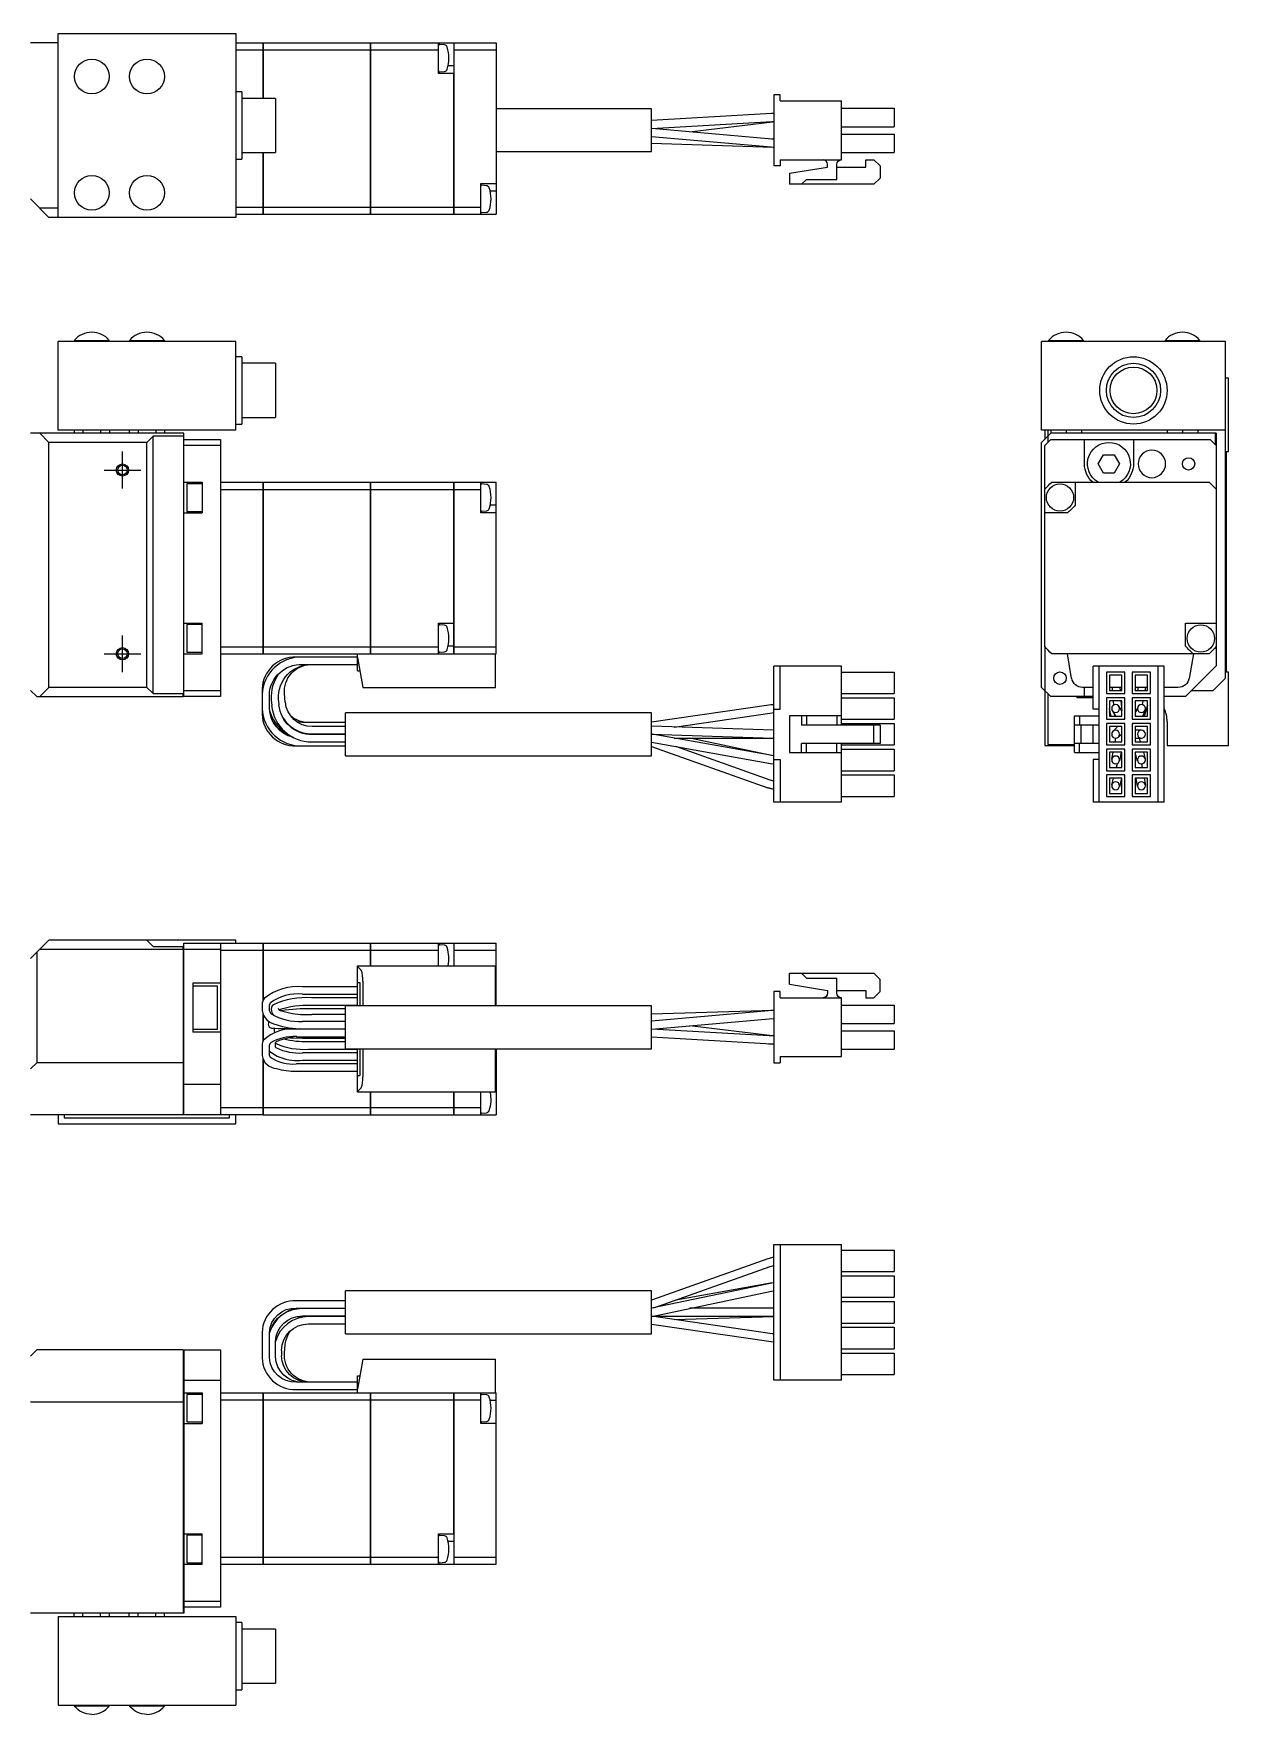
# Model space of a CAD drawing. Extents: x -1 to 557, y -8 to 292.
# Drawn here: x 362 to 557.1, y 17.5 to 292 of the extents above; entities that cross this region are included whole.
import ezdxf

# ---------------------------------------------------------------- set-up
doc = ezdxf.new("R2010")
doc.units = 0
doc.header["$LTSCALE"] = 0.5
doc.linetypes.add('CENTER', pattern=[50.8, 31.75, -6.35, 6.35, -6.35])
for name, color, linetype in [('MSM_CENTER', 1, 'CENTER'), ('MSM_CONTINUOUS', 7, 'CONTINUOUS'), ('MSM_NARROW', 5, 'CONTINUOUS')]:
    doc.layers.add(name, color=color, linetype=linetype)

msp = doc.modelspace()

# ---------------------------------------------------------------- linework, layer by layer
at = {"layer": 'MSM_CENTER'}
for p, q in [((376.47, 217.71), (376.47, 223.71)), ((373.47, 220.71), (379.47, 220.71)), ((376.47, 187.71), (376.47, 193.71)), ((373.47, 190.71), (379.47, 190.71))]:
    msp.add_line(p, q, dxfattribs=at)
at = {"layer": 'MSM_CONTINUOUS'}
for p, q in [((365.97, 291.97), (394.97, 291.97)), ((365.97, 261.97), (365.97, 291.97)), ((394.97, 291.97), (394.97, 261.97)), ((365.97, 290.47), (361.47, 290.47)), ((394.97, 290.47), (399.46, 290.47)), ((394.97, 289.31), (399.46, 289.31)), ((399.46, 281.39), (399.46, 290.47)), ((399.47, 290.47), (399.47, 281.39)), ((399.47, 290.47), (416.96, 290.47)), ((399.47, 289.31), (416.96, 289.31)), ((416.96, 262.47), (416.96, 290.47)), ((416.97, 290.46), (416.96, 290.46)), ((416.97, 289.3), (416.96, 289.3)), ((416.97, 290.47), (416.97, 262.47)), ((416.97, 290.47), (430.57, 290.47)), ((416.97, 289.31), (428.07, 289.31)), ((428.07, 285.47), (428.07, 290.47)), ((429.05, 290.13), (428.28, 290.2)), ((430.58, 290.47), (430.58, 262.47)), ((430.58, 290.47), (437.47, 290.47)), ((430.58, 289.31), (437.47, 289.31)), ((437.47, 290.47), (437.47, 262.47)), ((430.57, 285.47), (428.07, 285.47)), ((428.28, 285.74), (429.05, 285.81)), ((430.57, 286.72), (429.63, 286.72)), ((430.57, 262.47), (430.57, 285.47)), ((395.97, 282.47), (394.97, 282.47)), ((395.97, 282.47), (395.97, 271.47)), ((401.47, 281.39), (395.97, 281.39)), ((399.46, 281.54), (399.45, 281.52)), ((401.47, 281.39), (401.47, 272.54)), ((482.86, 281.97), (482.86, 270.37)), ((483.87, 281.97), (482.86, 281.97)), ((483.87, 280.97), (483.87, 281.97)), ((483.87, 280.97), (493.87, 280.97)), ((493.87, 271.37), (493.87, 280.97)), ((462.87, 279.7), (437.47, 279.7)), ((462.87, 272.7), (462.87, 279.7)), ((482.44, 278.9), (462.87, 277.77)), ((462.87, 276.47), (482.52, 277.6)), ((469.09, 275.93), (482.64, 277.59)), ((482.86, 278.91), (482.44, 278.9)), ((482.52, 277.6), (482.86, 277.61)), ((482.85, 277.61), (482.86, 277.61)), ((493.87, 279.77), (502.47, 279.77)), ((502.47, 279.77), (502.47, 276.77)), ((462.87, 275.17), (482.39, 273.46)), ((482.51, 274.75), (462.89, 276.47)), ((482.86, 274.74), (482.09, 274.79)), ((482.86, 274.73), (482.51, 274.75)), ((493.87, 276.77), (502.47, 276.77)), ((493.87, 275.57), (502.47, 275.57)), ((502.47, 275.57), (502.47, 272.57)), ((395.97, 272.54), (401.47, 272.54)), ((399.45, 271.77), (399.46, 271.75)), ((399.46, 262.47), (399.46, 272.54)), ((399.47, 272.54), (399.47, 262.47)), ((437.47, 272.7), (462.87, 272.7)), ((462.87, 274.07), (482.73, 273.42)), ((482.39, 273.46), (482.86, 273.43)), ((482.73, 273.42), (482.86, 273.42)), ((493.87, 272.57), (502.47, 272.57)), ((394.97, 271.47), (395.97, 271.47)), ((483.87, 270.37), (482.86, 270.37)), ((483.87, 271.37), (493.87, 271.37)), ((483.87, 271.37), (483.87, 270.37)), ((485.37, 269.17), (491.62, 270.17)), ((485.37, 269.17), (485.37, 267.37)), ((491.62, 270.17), (491.62, 270.62)), ((493.12, 268.17), (493.12, 270.62)), ((493.12, 270.17), (497.87, 270.17)), ((497.87, 270.17), (497.87, 271.37)), ((497.87, 271.37), (499.17, 271.37)), ((499.17, 271.37), (500.17, 270.37)), ((500.17, 270.37), (500.17, 268.37)), ((434.97, 267.47), (437.47, 267.47)), ((434.97, 262.47), (434.97, 267.47)), ((435.94, 267.13), (435.17, 267.2)), ((499.17, 267.37), (485.37, 267.37)), ((487.37, 267.37), (488.17, 268.17)), ((488.17, 268.17), (493.12, 268.17)), ((500.17, 268.37), (499.17, 267.37)), ((364.47, 261.97), (361.47, 264.97)), ((394.97, 263.62), (399.46, 263.62)), ((399.47, 263.62), (416.96, 263.62)), ((416.97, 263.63), (416.96, 263.63)), ((416.97, 263.62), (430.57, 263.62)), ((430.58, 263.62), (434.97, 263.62)), ((437.47, 266.22), (436.52, 266.22)), ((365.97, 263.47), (362.97, 263.47)), ((394.97, 261.97), (364.47, 261.97)), ((394.97, 262.47), (399.46, 262.47)), ((399.47, 262.47), (416.96, 262.47)), ((416.97, 262.48), (416.96, 262.48)), ((416.97, 262.47), (430.57, 262.47)), ((430.58, 262.47), (437.47, 262.47)), ((435.17, 262.74), (435.94, 262.81)), ((365.97, 227.21), (365.97, 241.71)), ((394.97, 241.71), (365.97, 241.71)), ((368.62, 241.87), (374.32, 241.87)), ((368.62, 241.87), (368.62, 241.71)), ((374.32, 241.71), (374.32, 241.87)), ((377.62, 241.87), (383.32, 241.87)), ((377.62, 241.87), (377.62, 241.71)), ((383.32, 241.71), (383.32, 241.87)), ((394.97, 227.21), (394.97, 241.71)), ((556.56, 241.71), (526.56, 241.71)), ((526.56, 227.21), (526.56, 241.71)), ((527.71, 241.87), (533.41, 241.87)), ((527.71, 241.87), (527.71, 241.71)), ((533.41, 241.71), (533.41, 241.87)), ((546.71, 241.87), (552.41, 241.87)), ((546.71, 241.87), (546.71, 241.71)), ((552.41, 241.71), (552.41, 241.87)), ((556.56, 186.71), (556.56, 241.71)), ((395.97, 239.21), (394.97, 239.21)), ((395.97, 239.21), (395.97, 228.21)), ((401.47, 238.13), (395.97, 238.13)), ((401.47, 238.13), (401.47, 229.28)), ((557.06, 235.71), (556.56, 235.71)), ((557.06, 223.71), (557.06, 235.71)), ((394.97, 228.21), (395.97, 228.21)), ((395.97, 229.28), (401.47, 229.28)), ((386.47, 226.71), (361.47, 226.71)), ((364.47, 225.21), (362.97, 226.71)), ((364.47, 185.21), (364.47, 225.21)), ((380.47, 225.21), (364.47, 225.21)), ((394.97, 227.21), (365.97, 227.21)), ((368.58, 227.21), (368.58, 226.71)), ((370.02, 227.21), (370.02, 226.71)), ((372.91, 227.21), (372.91, 226.71)), ((374.35, 227.21), (374.35, 226.71)), ((377.58, 227.21), (377.58, 226.71)), ((379.02, 227.21), (379.02, 226.71)), ((381.47, 226.21), (380.47, 225.21)), ((380.47, 185.21), (380.47, 225.21)), ((386.47, 226.21), (381.47, 226.21)), ((381.47, 184.21), (381.47, 226.21)), ((381.91, 227.21), (381.91, 226.71)), ((383.35, 227.21), (383.35, 226.71)), ((386.47, 183.71), (386.47, 226.71)), ((386.47, 225.71), (392.47, 225.71)), ((392.47, 225.71), (392.47, 183.71)), ((556.56, 227.21), (526.56, 227.21)), ((528.06, 226.71), (526.56, 225.21)), ((526.56, 185.21), (526.56, 225.21)), ((527.06, 227.21), (527.06, 225.71)), ((528.06, 225.71), (527.06, 224.71)), ((527.56, 227.21), (527.56, 225.21)), ((528.06, 227.21), (528.06, 226.71)), ((555.06, 226.71), (528.06, 226.71)), ((528.06, 225.71), (554.06, 225.71)), ((530.56, 227.21), (530.56, 226.71)), ((533.06, 227.21), (533.06, 226.71)), ((533.56, 221.71), (533.56, 225.71)), ((541.56, 225.71), (541.56, 221.71)), ((547.06, 227.21), (547.06, 226.71)), ((549.56, 227.21), (549.56, 226.71)), ((552.06, 227.21), (552.06, 226.71)), ((555.06, 224.71), (554.06, 225.71)), ((554.96, 224.81), (554.96, 226.71)), ((555.06, 226.71), (555.06, 217.59)), ((392.47, 224.71), (386.47, 224.71)), ((527.06, 217.6), (527.06, 224.71)), ((535.82, 221.71), (536.69, 223.21)), ((536.69, 223.21), (538.42, 223.21)), ((538.42, 223.21), (539.29, 221.71)), ((556.76, 223.71), (557.06, 223.71)), ((556.76, 187.71), (556.76, 223.71)), ((536.69, 220.21), (535.82, 221.71)), ((538.42, 220.21), (536.69, 220.21)), ((539.29, 221.71), (538.42, 220.21)), ((386.47, 218.71), (389.47, 218.71)), ((386.97, 218.46), (386.97, 213.96)), ((389.47, 218.46), (386.97, 218.46)), ((389.47, 218.71), (389.47, 213.71)), ((392.47, 218.71), (399.46, 218.71)), ((392.47, 217.55), (399.46, 217.55)), ((399.46, 190.71), (399.46, 218.71)), ((399.47, 218.71), (399.47, 190.71)), ((399.47, 218.71), (416.96, 218.71)), ((399.47, 217.55), (416.96, 217.55)), ((416.96, 190.71), (416.96, 218.71)), ((416.97, 218.7), (416.96, 218.7)), ((416.97, 217.55), (416.96, 217.55)), ((416.97, 218.71), (416.97, 190.71)), ((416.97, 218.71), (430.57, 218.71)), ((416.97, 217.55), (430.57, 217.55)), ((430.57, 190.71), (430.57, 218.71)), ((430.58, 218.71), (430.58, 190.71)), ((430.58, 218.71), (437.47, 218.71)), ((430.58, 217.55), (434.97, 217.55)), ((434.97, 213.71), (434.97, 218.71)), ((435.94, 218.37), (435.17, 218.44)), ((437.47, 190.71), (437.47, 218.71)), ((527.06, 191.86), (527.06, 217.55)), ((528.21, 218.71), (553.9, 218.71)), ((532.06, 218.71), (532.06, 214.96)), ((555.06, 217.55), (555.06, 191.86)), ((437.47, 214.96), (436.52, 214.96)), ((386.47, 213.71), (389.47, 213.71)), ((386.97, 213.96), (389.47, 213.96)), ((437.47, 213.71), (434.97, 213.71)), ((435.17, 213.97), (435.94, 214.04)), ((530.81, 213.71), (527.06, 213.71)), ((386.47, 195.71), (389.47, 195.71)), ((386.97, 195.46), (386.97, 190.96)), ((389.47, 195.46), (386.97, 195.46)), ((389.47, 190.71), (389.47, 195.71)), ((428.07, 195.71), (430.57, 195.71)), ((428.07, 190.71), (428.07, 195.71)), ((429.05, 195.37), (428.28, 195.44)), ((550.06, 195.71), (555.06, 195.71)), ((550.06, 191.96), (550.06, 195.71)), ((386.47, 190.71), (389.47, 190.71)), ((386.97, 190.96), (389.47, 190.96)), ((392.47, 191.86), (399.46, 191.86)), ((392.47, 190.71), (399.46, 190.71)), ((399.47, 191.86), (416.96, 191.86)), ((399.47, 190.71), (437.47, 190.71)), ((414.87, 190.16), (404.87, 190.16)), ((414.87, 187.91), (414.87, 190.71)), ((414.87, 190.11), (415.73, 185.21)), ((416.97, 191.86), (416.96, 191.86)), ((416.97, 190.72), (416.96, 190.72)), ((416.97, 191.86), (428.07, 191.86)), ((428.28, 190.97), (429.05, 191.04)), ((430.57, 191.96), (429.63, 191.96)), ((430.58, 191.86), (437.47, 191.86)), ((437.37, 185.21), (437.37, 190.71)), ((527.06, 191.81), (527.06, 175.71)), ((553.9, 190.71), (528.21, 190.71)), ((531.46, 186.69), (530.76, 190.71)), ((551.36, 190.71), (550.65, 186.69)), ((555.06, 191.82), (555.06, 188.71)), ((405.87, 188.96), (414.87, 188.96)), ((414.87, 187.91), (415.25, 187.91)), ((493.87, 188.66), (482.86, 188.66)), ((482.86, 166.46), (482.86, 188.66)), ((483.87, 181.66), (483.87, 188.66)), ((493.87, 179.06), (493.87, 188.66)), ((493.87, 187.71), (502.47, 187.71)), ((502.47, 187.71), (502.47, 184.21)), ((534.95, 181.66), (534.95, 188.66)), ((546.55, 188.66), (534.95, 188.66)), ((535.95, 166.46), (535.95, 188.66)), ((537.15, 187.71), (537.15, 184.21)), ((540.15, 187.71), (537.15, 187.71)), ((537.65, 187.21), (537.65, 184.71)), ((539.65, 187.21), (537.65, 187.21)), ((539.65, 184.71), (539.65, 187.21)), ((540.15, 184.21), (540.15, 187.71)), ((541.35, 187.71), (541.35, 184.21)), ((544.35, 187.71), (541.35, 187.71)), ((541.85, 187.21), (541.85, 184.71)), ((543.85, 187.21), (541.85, 187.21)), ((543.85, 184.71), (543.85, 187.21)), ((544.35, 184.21), (544.35, 187.71)), ((545.55, 188.66), (545.55, 166.46)), ((546.55, 166.46), (546.55, 188.66)), ((550.06, 183.71), (555.06, 188.71)), ((554.56, 184.71), (556.56, 186.71)), ((557.06, 187.71), (556.76, 187.71)), ((557.06, 175.71), (557.06, 187.71)), ((361.47, 184.71), (362.47, 183.71)), ((362.97, 183.71), (364.47, 185.21)), ((380.47, 185.21), (364.47, 185.21)), ((380.47, 185.21), (381.47, 184.21)), ((381.47, 184.21), (386.37, 184.21)), ((386.47, 184.33), (386.37, 184.21)), ((386.37, 183.71), (386.37, 184.21)), ((386.47, 184.71), (392.47, 184.71)), ((399.27, 184.95), (399.27, 180.86)), ((400.47, 181.78), (400.47, 184.03)), ((403.06, 182.8), (402.94, 184.19)), ((415.73, 185.21), (437.37, 185.21)), ((493.87, 184.21), (502.47, 184.21)), ((526.56, 185.21), (528.06, 183.71)), ((527.56, 184.21), (527.56, 175.91)), ((534.95, 185.21), (533.24, 185.21)), ((533.56, 183.71), (533.56, 185.21)), ((537.15, 184.21), (540.15, 184.21)), ((539.65, 185.21), (537.65, 185.21)), ((537.65, 184.71), (539.65, 184.71)), ((538.16, 184.71), (538.12, 185.21)), ((539.32, 185.21), (539.37, 184.71)), ((539.65, 184.83), (539.65, 185.21)), ((541.35, 184.21), (544.35, 184.21)), ((543.85, 185.21), (541.85, 185.21)), ((541.85, 184.71), (543.85, 184.71)), ((541.86, 184.71), (541.93, 185.21)), ((542.31, 185.21), (542.22, 184.71)), ((543.53, 185.21), (543.44, 184.71)), ((548.88, 185.21), (546.55, 185.21)), ((551.06, 184.71), (554.56, 184.71)), ((362.47, 183.71), (386.37, 183.71)), ((386.37, 183.71), (386.47, 183.81)), ((386.37, 183.71), (386.37, 183.71)), ((392.47, 183.71), (386.47, 183.71)), ((400.77, 183.19), (400.84, 182.27)), ((402.04, 182.36), (401.96, 183.29)), ((482.39, 182.34), (462.87, 179.51)), ((482.86, 182.39), (482.36, 182.34)), ((482.86, 181.66), (483.87, 181.66)), ((493.87, 183.51), (502.47, 183.51)), ((502.47, 183.51), (502.47, 180.01)), ((534.95, 183.71), (528.06, 183.71)), ((532.36, 183.51), (532.36, 183.71)), ((534.95, 183.51), (532.36, 183.51)), ((535.95, 181.66), (534.95, 181.66)), ((537.15, 183.51), (537.15, 180.01)), ((540.15, 183.51), (537.15, 183.51)), ((539.65, 183.01), (537.65, 183.01)), ((537.65, 183.01), (537.65, 180.51)), ((537.91, 180.51), (537.65, 181.69)), ((537.87, 180.68), (537.65, 181.2)), ((538.1, 181.42), (538.65, 180.51)), ((538.36, 182.33), (538.3, 183.01)), ((539.65, 181.36), (539.21, 182.09)), ((539.51, 183.01), (539.65, 181.37)), ((539.65, 180.51), (539.65, 183.01)), ((540.15, 180.01), (540.15, 183.51)), ((541.35, 183.51), (541.35, 180.01)), ((544.35, 183.51), (541.35, 183.51)), ((543.85, 183.01), (541.85, 183.01)), ((541.85, 183.01), (541.85, 180.51)), ((541.85, 182.82), (541.89, 183.01)), ((542.25, 181.99), (541.85, 181)), ((543.11, 183.01), (542.99, 182.39)), ((543.06, 180.51), (543.46, 181.52)), ((543.85, 182.29), (543.28, 180.51)), ((543.85, 180.51), (543.85, 183.01)), ((544.35, 180.01), (544.35, 183.51)), ((550.06, 183.71), (546.55, 183.71)), ((405.87, 179.46), (404.95, 179.58)), ((412.87, 179.46), (405.87, 179.46)), ((412.87, 178.81), (407.45, 178.81)), ((412.87, 174.06), (412.87, 181.06)), ((462.87, 181.06), (412.87, 181.06)), ((462.87, 174.06), (462.87, 181.06)), ((482.77, 178.21), (462.87, 178.86)), ((466.57, 178.74), (482.54, 181.05)), ((482.54, 181.05), (482.86, 181.09)), ((493.87, 180.56), (485.37, 180.56)), ((485.37, 180.56), (485.37, 174.56)), ((487.37, 180.56), (487.37, 179.06)), ((500.17, 179.06), (487.37, 179.06)), ((488.17, 180.56), (488.17, 179.06)), ((493.12, 180.56), (493.12, 179.06)), ((493.87, 180.01), (502.47, 180.01)), ((493.87, 179.31), (502.47, 179.31)), ((499.17, 176.06), (499.17, 179.06)), ((500.17, 179.06), (500.17, 176.06)), ((502.47, 179.31), (502.47, 175.81)), ((531.95, 174.56), (531.95, 180.56)), ((531.95, 180.56), (535.95, 180.56)), ((535.95, 179.06), (531.95, 179.06)), ((532.75, 180.56), (532.75, 179.06)), ((532.95, 179.06), (532.95, 176.06)), ((534.95, 176.06), (534.95, 179.06)), ((537.15, 180.01), (540.15, 180.01)), ((537.15, 179.31), (537.15, 175.81)), ((540.15, 179.31), (537.15, 179.31)), ((537.65, 180.51), (539.65, 180.51)), ((537.65, 178.81), (537.65, 176.31)), ((539.65, 178.81), (537.65, 178.81)), ((538.92, 178.73), (538.2, 178.02)), ((538.51, 180.51), (538.49, 180.77)), ((539.65, 176.31), (539.65, 178.81)), ((540.15, 175.81), (540.15, 179.31)), ((541.35, 180.01), (544.35, 180.01)), ((544.35, 179.31), (541.35, 179.31)), ((541.35, 179.31), (541.35, 175.81)), ((541.85, 180.51), (543.85, 180.51)), ((543.85, 178.81), (541.85, 178.81)), ((541.85, 178.81), (541.85, 176.31)), ((543.85, 176.31), (543.85, 178.81)), ((544.35, 175.81), (544.35, 179.31)), ((547.06, 179.61), (547.06, 175.71)), ((404.87, 175.66), (412.87, 175.66)), ((412.87, 177.51), (407.42, 177.51)), ((407.42, 176.31), (412.87, 176.31)), ((407.45, 177.61), (412.87, 177.61)), ((462.87, 177.55), (482.73, 176.91)), ((462.87, 176.25), (482.31, 172.79)), ((482.54, 174.07), (462.94, 177.55)), ((466.58, 176.91), (482.86, 176.91)), ((482.47, 174.1), (469.12, 176.91)), ((482.73, 176.91), (482.86, 176.91)), ((482.86, 178.21), (482.77, 178.21)), ((487.37, 174.56), (487.37, 176.06)), ((500.17, 176.06), (487.37, 176.06)), ((488.17, 174.56), (488.17, 176.06)), ((493.12, 174.56), (493.12, 176.06)), ((493.87, 166.46), (493.87, 176.06)), ((493.87, 175.81), (502.47, 175.81)), ((527.06, 175.71), (531.95, 175.71)), ((527.56, 175.91), (531.95, 175.91)), ((535.95, 176.06), (531.95, 176.06)), ((532.75, 174.56), (532.75, 176.06)), ((537.15, 175.81), (540.15, 175.81)), ((537.65, 176.31), (539.65, 176.31)), ((538.65, 176.91), (538.54, 176.31)), ((539.12, 177.1), (539.65, 177.63)), ((541.35, 175.81), (544.35, 175.81)), ((542.85, 178.21), (541.85, 178.21)), ((541.85, 176.91), (542.85, 176.91)), ((541.85, 176.31), (543.85, 176.31)), ((542.72, 176.31), (542.56, 176.91)), ((547.06, 175.71), (557.06, 175.71)), ((412.87, 174.06), (462.87, 174.06)), ((462.87, 175.57), (481.83, 168.83)), ((482.26, 170.06), (466.81, 175.55)), ((482.86, 174.04), (482.47, 174.1)), ((482.86, 174.03), (482.54, 174.07)), ((482.86, 173.46), (483.87, 173.46)), ((483.87, 173.46), (483.87, 166.46)), ((485.37, 174.56), (493.87, 174.56)), ((493.87, 175.11), (502.47, 175.11)), ((502.47, 175.11), (502.47, 171.61)), ((531.95, 174.56), (535.95, 174.56)), ((534.95, 173.46), (534.95, 166.46)), ((535.95, 173.46), (534.95, 173.46)), ((540.15, 175.11), (537.15, 175.11)), ((537.15, 175.11), (537.15, 171.61)), ((539.65, 174.61), (537.65, 174.61)), ((537.65, 174.61), (537.65, 172.11)), ((538.02, 173.47), (538.22, 174.61)), ((539.55, 174.61), (539.29, 173.24)), ((539.65, 172.11), (539.65, 174.61)), ((540.15, 171.61), (540.15, 175.11)), ((544.35, 175.11), (541.35, 175.11)), ((541.35, 175.11), (541.35, 171.61)), ((543.85, 174.61), (541.85, 174.61)), ((541.85, 174.61), (541.85, 172.11)), ((542.23, 173.18), (541.85, 174.55)), ((543.19, 174.61), (543.48, 173.53)), ((543.85, 172.11), (543.85, 174.61)), ((544.35, 171.61), (544.35, 175.11)), ((482.31, 172.79), (482.86, 172.72)), ((493.87, 171.61), (502.47, 171.61)), ((493.87, 170.91), (502.47, 170.91)), ((502.47, 170.91), (502.47, 167.41)), ((537.15, 171.61), (540.15, 171.61)), ((540.15, 170.91), (537.15, 170.91)), ((537.15, 170.91), (537.15, 167.41)), ((537.65, 172.11), (539.65, 172.11)), ((537.65, 170.41), (537.65, 167.91)), ((539.65, 170.41), (537.65, 170.41)), ((538.02, 169.31), (538.29, 170.41)), ((538.87, 172.74), (538.71, 172.11)), ((539.63, 170.41), (539.29, 169)), ((539.65, 167.91), (539.65, 170.41)), ((540.15, 167.41), (540.15, 170.91)), ((541.35, 171.61), (544.35, 171.61)), ((541.35, 170.91), (541.35, 167.41)), ((544.35, 170.91), (541.35, 170.91)), ((541.85, 172.11), (543.85, 172.11)), ((541.85, 170.41), (541.85, 167.91)), ((543.85, 170.41), (541.85, 170.41)), ((542.21, 169.05), (541.99, 170.41)), ((543.04, 172.11), (542.94, 172.71)), ((543.31, 170.41), (543.5, 169.26)), ((543.85, 167.91), (543.85, 170.41)), ((544.35, 167.41), (544.35, 170.91)), ((481.82, 168.84), (482.86, 168.57)), ((481.83, 168.83), (482.86, 168.57)), ((482.86, 169.89), (482.25, 170.06)), ((537.65, 167.91), (539.65, 167.91)), ((541.85, 167.91), (543.85, 167.91)), ((493.87, 166.46), (482.86, 166.46)), ((493.87, 167.41), (502.47, 167.41)), ((546.55, 166.46), (534.95, 166.46)), ((537.15, 167.41), (540.15, 167.41)), ((541.35, 167.41), (544.35, 167.41)), ((361.47, 140.93), (364.47, 143.93)), ((394.97, 143.93), (364.47, 143.93)), ((380.47, 143.93), (381.47, 142.93)), ((381.47, 142.93), (386.47, 142.93)), ((386.37, 142.44), (386.37, 142.93)), ((386.47, 143.43), (399.46, 143.43)), ((386.47, 115.43), (386.47, 143.43)), ((392.47, 143.43), (392.47, 115.43)), ((394.97, 143.43), (394.97, 143.93)), ((399.46, 134.14), (399.46, 143.43)), ((399.47, 143.43), (416.96, 143.43)), ((399.47, 143.43), (399.47, 134.16)), ((416.96, 139.73), (416.96, 143.43)), ((416.97, 143.42), (416.96, 143.42)), ((416.97, 143.43), (416.97, 139.73)), ((416.97, 143.43), (430.57, 143.43)), ((428.07, 139.73), (428.07, 143.43)), ((429.05, 143.1), (428.28, 143.16)), ((430.58, 143.43), (430.58, 139.73)), ((430.58, 143.43), (437.47, 143.43)), ((437.47, 133.2), (437.47, 143.43)), ((362.47, 141.93), (362.47, 123.93)), ((386.37, 142.43), (362.97, 142.43)), ((386.37, 142.44), (386.37, 142.43)), ((386.37, 142.44), (386.47, 142.4)), ((386.37, 142.43), (386.37, 123.93)), ((392.47, 142.43), (386.47, 142.43)), ((392.47, 142.28), (399.46, 142.28)), ((399.47, 142.28), (416.96, 142.28)), ((416.97, 142.28), (416.96, 142.28)), ((416.97, 142.28), (428.07, 142.28)), ((430.58, 142.28), (437.47, 142.28)), ((414.87, 139.73), (437.37, 139.73)), ((414.87, 133.2), (414.87, 139.73)), ((414.87, 139.63), (415.47, 139.02)), ((415.73, 137.25), (415.73, 133.2)), ((437.37, 133.2), (437.37, 139.73)), ((485.37, 138.53), (499.17, 138.53)), ((485.37, 136.73), (485.37, 138.53)), ((487.37, 138.53), (488.17, 137.73)), ((488.17, 137.73), (493.12, 137.73)), ((493.12, 135.28), (493.12, 137.73)), ((500.17, 137.53), (499.17, 138.53)), ((500.17, 135.53), (500.17, 137.53)), ((387.97, 136.93), (387.97, 128.93)), ((392.47, 136.93), (387.97, 136.93)), ((391.97, 136.43), (387.97, 136.43)), ((391.97, 129.43), (391.97, 136.43)), ((414.87, 136.33), (405.87, 136.33)), ((405.87, 135.13), (414.87, 135.13)), ((414.87, 134.53), (407.35, 134.53)), ((414.87, 137.03), (415.25, 137.03)), ((415.25, 137.03), (415.25, 133.2)), ((483.87, 135.53), (482.86, 135.53)), ((482.86, 135.53), (482.86, 123.93)), ((483.87, 134.53), (483.87, 135.53)), ((483.87, 134.53), (493.87, 134.53)), ((485.37, 136.73), (491.62, 135.73)), ((491.62, 135.73), (491.62, 135.28)), ((493.12, 135.73), (497.87, 135.73)), ((493.87, 124.93), (493.87, 134.53)), ((497.87, 135.73), (497.87, 134.53)), ((497.87, 134.53), (499.17, 134.53)), ((499.17, 134.53), (500.17, 135.53)), ((399.27, 133.39), (399.27, 132.43)), ((399.46, 127.53), (399.46, 131.78)), ((399.47, 131.76), (399.47, 127.55)), ((400.47, 132.41), (400.47, 133.39)), ((400.79, 132.39), (400.8, 132.35)), ((400.8, 132.35), (400.87, 132.15)), ((401.99, 132.6), (401.93, 132.76)), ((412.87, 132.73), (407.32, 132.73)), ((407.35, 133.33), (414.87, 133.33)), ((407.45, 131.78), (407.4, 131.78)), ((412.87, 131.78), (407.42, 131.78)), ((412.87, 126.2), (412.87, 133.2)), ((462.87, 133.2), (412.87, 133.2)), ((462.87, 126.2), (462.87, 133.2)), ((482.73, 132.48), (462.87, 131.83)), ((481.98, 132.41), (462.87, 130.73)), ((482.86, 132.46), (481.98, 132.41)), ((482.86, 132.48), (482.4, 132.47)), ((482.86, 132.48), (482.73, 132.48)), ((493.87, 133.33), (502.47, 133.33)), ((502.47, 133.33), (502.47, 130.33)), ((387.97, 129.43), (391.97, 129.43)), ((400.3, 130.42), (400.27, 130.23)), ((400.42, 130.6), (400.3, 130.42)), ((401.27, 129.56), (401.27, 129.51)), ((401.27, 129.51), (401.27, 129.1)), ((401.27, 129.1), (401.27, 129.07)), ((401.27, 129.07), (401.32, 128.84)), ((412.87, 129.38), (404.87, 129.38)), ((412.87, 130.68), (405.87, 130.68)), ((405.87, 129.48), (412.87, 129.48)), ((482.08, 128.33), (462.87, 129.43)), ((462.89, 129.43), (482.09, 131.11)), ((482.64, 128.32), (469.09, 129.97)), ((482.09, 131.11), (482.86, 131.16)), ((493.87, 130.33), (502.47, 130.33)), ((493.87, 129.13), (502.47, 129.13)), ((502.47, 129.13), (502.47, 126.13)), ((392.47, 128.93), (387.97, 128.93)), ((399.27, 126.83), (399.27, 125.09)), ((400.47, 125.09), (400.47, 126.83)), ((401.47, 126.49), (401.47, 127.22)), ((403.81, 128), (405.87, 127.93)), ((404.87, 128.18), (412.87, 128.18)), ((405.87, 127.93), (412.87, 127.93)), ((412.87, 127.33), (406.87, 127.33)), ((462.87, 128.13), (482.44, 127.01)), ((482.01, 127.03), (482.86, 127)), ((482.86, 128.3), (482.08, 128.33)), ((482.3, 127.01), (482.86, 126.99)), ((482.44, 127.01), (482.86, 126.99)), ((361.47, 122.93), (362.47, 123.93)), ((386.37, 123.93), (362.47, 123.93)), ((386.37, 123.93), (386.38, 123.92)), ((386.38, 123.92), (386.47, 123.96)), ((386.38, 123.92), (386.38, 115.44)), ((399.46, 115.43), (399.46, 124.48)), ((399.47, 124.46), (399.47, 115.43)), ((414.87, 123.73), (404.87, 123.73)), ((414.87, 125.53), (405.87, 125.53)), ((405.87, 124.33), (414.87, 124.33)), ((406.87, 126.13), (414.87, 126.13)), ((412.87, 126.2), (462.87, 126.2)), ((414.87, 119.13), (414.87, 126.2)), ((415.25, 126.2), (415.25, 121.83)), ((415.73, 126.2), (415.73, 121.61)), ((437.37, 119.13), (437.37, 126.2)), ((437.47, 126.2), (437.47, 115.43)), ((482.86, 123.93), (483.87, 123.93)), ((483.87, 124.93), (493.87, 124.93)), ((483.87, 124.93), (483.87, 123.93)), ((493.87, 126.13), (502.47, 126.13)), ((404.87, 122.53), (414.87, 122.53)), ((414.87, 121.83), (415.25, 121.83)), ((386.47, 120.43), (392.47, 120.43)), ((415.47, 119.84), (414.87, 119.24)), ((437.37, 119.13), (414.87, 119.13)), ((416.96, 115.43), (416.96, 119.13)), ((416.97, 119.13), (416.97, 115.43)), ((430.57, 115.43), (430.57, 119.13)), ((430.58, 119.13), (430.58, 115.43)), ((434.97, 115.43), (434.97, 119.13)), ((437.37, 119.18), (437.47, 119.18)), ((386.37, 115.43), (361.47, 115.43)), ((365.97, 115.43), (365.97, 113.93)), ((366.97, 115.43), (366.97, 114.93)), ((386.47, 115.53), (386.37, 115.43)), ((399.46, 115.43), (386.47, 115.43)), ((392.47, 116.59), (399.46, 116.59)), ((393.97, 114.93), (393.97, 115.43)), ((394.97, 113.93), (394.97, 115.43)), ((399.47, 116.59), (416.96, 116.59)), ((399.47, 115.43), (416.96, 115.43)), ((416.97, 116.59), (416.96, 116.59)), ((416.97, 115.44), (416.96, 115.44)), ((416.97, 116.59), (430.57, 116.59)), ((416.97, 115.43), (430.57, 115.43)), ((430.58, 116.59), (434.97, 116.59)), ((430.58, 115.43), (437.47, 115.43)), ((435.17, 115.7), (435.94, 115.77)), ((365.97, 113.93), (394.97, 113.93)), ((366.97, 114.93), (393.97, 114.93)), ((482.86, 94.27), (493.87, 94.27)), ((482.86, 72.07), (482.86, 94.27)), ((483.87, 94.27), (483.87, 72.07)), ((493.87, 72.07), (493.87, 94.27)), ((493.87, 93.32), (502.47, 93.32)), ((502.47, 93.32), (502.47, 89.82)), ((481.83, 91.89), (462.87, 85.15)), ((463.24, 83.91), (482.26, 90.66)), ((482.86, 92.15), (481.83, 91.89)), ((482.25, 90.66), (482.86, 90.83)), ((482.26, 90.66), (482.86, 90.83)), ((482.21, 87.89), (462.87, 83.83)), ((482.31, 87.93), (466.81, 85.18)), ((482.86, 87.99), (482.21, 87.89)), ((482.86, 88), (482.31, 87.93)), ((493.87, 89.82), (502.47, 89.82)), ((493.87, 89.12), (502.47, 89.12)), ((502.47, 89.12), (502.47, 85.62)), ((412.87, 79.67), (412.87, 86.67)), ((462.87, 86.67), (412.87, 86.67)), ((462.87, 79.67), (462.87, 86.67)), ((462.92, 82.51), (482.47, 86.62)), ((482.47, 86.62), (482.86, 86.68)), ((493.87, 85.62), (502.47, 85.62)), ((404.32, 83.66), (403.92, 83.43)), ((412.87, 85.07), (404.87, 85.07)), ((404.87, 83.87), (412.87, 83.87)), ((405.15, 82.41), (405.13, 82.41)), ((405.13, 82.41), (405.15, 82.41)), ((405.15, 82.41), (406.37, 82.57)), ((405.87, 82.47), (405.15, 82.41)), ((412.87, 83.77), (405.87, 83.77)), ((405.87, 82.57), (412.87, 82.57)), ((412.87, 82.47), (405.87, 82.47)), ((482.58, 79.66), (462.87, 82.52)), ((462.93, 82.52), (482.86, 82.52)), ((466.57, 81.99), (482.77, 82.51)), ((482.86, 83.82), (469.12, 83.82)), ((493.87, 84.92), (502.47, 84.92)), ((502.47, 84.92), (502.47, 81.42)), ((399.27, 79.86), (399.27, 75.77)), ((400.48, 79.86), (400.46, 79.82)), ((400.47, 75.77), (400.47, 79.86)), ((406.87, 81.27), (412.87, 81.27)), ((412.87, 79.67), (462.87, 79.67)), ((462.87, 81.21), (482.39, 78.38)), ((482.86, 79.63), (482.54, 79.67)), ((482.86, 79.63), (482.58, 79.66)), ((493.87, 81.42), (502.47, 81.42)), ((493.87, 80.72), (502.47, 80.72)), ((502.47, 80.72), (502.47, 77.22)), ((361.47, 76.02), (362.47, 77.02)), ((386.37, 77.02), (362.47, 77.02)), ((386.37, 77.02), (386.38, 77)), ((386.38, 77), (386.38, 68.53)), ((386.38, 77), (386.47, 76.92)), ((386.47, 77.02), (386.47, 34.02)), ((386.47, 77.02), (392.47, 77.02)), ((392.47, 77.02), (392.47, 35.02)), ((401.47, 75.93), (401.47, 78.4)), ((402.47, 76.08), (402.47, 76.95)), ((402.94, 76.53), (403.06, 77.92)), ((482.39, 78.38), (482.86, 78.33)), ((493.87, 77.22), (502.47, 77.22)), ((415.73, 75.52), (414.87, 70.62)), ((415.73, 75.52), (437.37, 75.52)), ((437.37, 70.02), (437.37, 75.52)), ((493.87, 76.52), (502.47, 76.52)), ((502.47, 76.52), (502.47, 73.02)), ((392.47, 72.02), (386.47, 72.02)), ((414.87, 71.77), (404.87, 71.77)), ((407.35, 71.77), (407.11, 71.77)), ((414.87, 70.02), (414.87, 72.82)), ((414.87, 72.82), (415.25, 72.82)), ((493.87, 72.07), (482.86, 72.07)), ((493.87, 73.02), (502.47, 73.02)), ((386.47, 70.02), (389.47, 70.02)), ((386.97, 69.77), (386.97, 65.27)), ((389.47, 69.77), (386.97, 69.77)), ((389.47, 70.02), (389.47, 65.02)), ((392.47, 70.02), (399.46, 70.02)), ((392.47, 68.86), (399.46, 68.86)), ((399.46, 42.02), (399.46, 70.02)), ((399.47, 70.02), (430.57, 70.02)), ((399.47, 70.02), (399.47, 42.02)), ((399.47, 68.86), (416.96, 68.86)), ((404.87, 70.57), (414.87, 70.57)), ((416.96, 42.02), (416.96, 70.02)), ((416.97, 70.01), (416.96, 70.01)), ((416.97, 68.86), (416.96, 68.86)), ((416.97, 70.02), (416.97, 42.02)), ((416.97, 68.86), (430.57, 68.86)), ((430.57, 47.02), (430.57, 70.02)), ((430.58, 70.02), (437.47, 70.02)), ((430.58, 70.02), (430.58, 42.02)), ((430.58, 68.86), (434.97, 68.86)), ((434.97, 65.02), (434.97, 70.02)), ((435.94, 69.68), (435.17, 69.75)), ((437.47, 68.77), (436.52, 68.77)), ((437.47, 42.02), (437.47, 70.02)), ((386.37, 68.52), (361.47, 68.52)), ((386.38, 68.53), (386.37, 68.52)), ((386.37, 68.52), (386.37, 34.02)), ((386.47, 68.49), (386.38, 68.53)), ((386.47, 65.02), (389.47, 65.02)), ((386.97, 65.27), (389.47, 65.27)), ((437.47, 65.02), (434.97, 65.02)), ((435.17, 65.28), (435.94, 65.35)), ((386.47, 47.02), (389.47, 47.02)), ((386.97, 46.77), (386.97, 42.27)), ((389.47, 46.77), (386.97, 46.77)), ((389.47, 42.02), (389.47, 47.02)), ((428.07, 47.02), (430.57, 47.02)), ((428.07, 42.02), (428.07, 47.02)), ((429.05, 46.68), (428.28, 46.75)), ((430.57, 45.77), (429.63, 45.77)), ((430.57, 45.77), (430.57, 42.02)), ((386.47, 42.02), (389.47, 42.02)), ((386.97, 42.27), (389.47, 42.27)), ((392.47, 43.17), (399.46, 43.17)), ((392.47, 42.02), (399.46, 42.02)), ((399.47, 43.17), (416.96, 43.17)), ((399.47, 42.02), (416.96, 42.02)), ((416.97, 43.18), (416.96, 43.18)), ((416.97, 42.03), (416.96, 42.03)), ((416.97, 43.17), (428.07, 43.17)), ((416.97, 42.02), (430.57, 42.02)), ((428.28, 42.28), (429.05, 42.35)), ((430.58, 43.17), (437.47, 43.17)), ((430.58, 42.02), (437.47, 42.02)), ((386.47, 36.02), (392.47, 36.02)), ((386.47, 34.02), (361.47, 34.02)), ((365.97, 33.52), (394.97, 33.52)), ((365.97, 33.52), (365.97, 19.02)), ((368.58, 33.52), (368.58, 34.02)), ((370.02, 33.52), (370.02, 34.02)), ((372.91, 33.52), (372.91, 34.02)), ((374.35, 33.52), (374.35, 34.02)), ((377.58, 33.52), (377.58, 34.02)), ((379.02, 33.52), (379.02, 34.02)), ((381.91, 33.52), (381.91, 34.02)), ((383.35, 33.52), (383.35, 34.02)), ((392.47, 35.02), (386.47, 35.02)), ((394.97, 33.52), (394.97, 19.02)), ((395.97, 32.52), (394.97, 32.52)), ((395.97, 32.52), (395.97, 21.52)), ((401.47, 31.44), (395.97, 31.44)), ((401.47, 31.44), (401.47, 22.59)), ((395.97, 22.59), (401.47, 22.59)), ((394.97, 21.52), (395.97, 21.52)), ((365.97, 19.02), (394.97, 19.02)), ((368.62, 19.02), (368.62, 18.86)), ((374.32, 18.86), (368.62, 18.86)), ((374.32, 18.86), (374.32, 19.02)), ((377.62, 19.02), (377.62, 18.86)), ((383.32, 18.86), (377.62, 18.86)), ((383.32, 18.86), (383.32, 19.02))]:
    msp.add_line(p, q, dxfattribs=at)
for centre, radius in [((371.47, 284.97), 2.85), ((380.47, 284.97), 2.85), ((371.47, 265.97), 2.85), ((380.47, 265.97), 2.85), ((541.56, 233.71), 5.5), ((541.56, 233.71), 4.42), ((541.56, 233.71), 3.82), ((550.56, 221.71), 1.01), ((376.47, 220.71), 0.783), ((529.56, 216.21), 2.23), ((552.56, 193.21), 2.23), ((376.47, 190.71), 0.783), ((529.56, 186.71), 1.02)]:
    msp.add_circle(centre, radius, dxfattribs=at)
at = {"layer": 'MSM_CONTINUOUS', "extrusion": (0, 0, -1)}
for centre, radius in [((-544.56, 221.71), 2.25), ((-538.65, 181.76), 0.65), ((-542.85, 181.76), 0.65), ((-538.65, 177.56), 0.65), ((-542.85, 177.56), 0.65), ((-538.65, 173.36), 0.65), ((-542.85, 173.36), 0.65), ((-538.65, 169.16), 0.65), ((-542.85, 169.16), 0.65)]:
    msp.add_circle(centre, radius, dxfattribs=at)
at = {"layer": 'MSM_CONTINUOUS'}
for centre, radius, start, end in [((428.27, 290), 0.2, 85, 180), ((429.01, 289.64), 0.5, 17.6292, 85), ((423.77, 287.97), 6, 342.3708, 17.6292), ((428.27, 285.94), 0.2, 180, 275), ((429.01, 286.3), 0.5, 275, 342.3708), ((490.87, 270.62), 0.75, 0, 90), ((435.16, 267), 0.2, 85, 161.8051), ((435.9, 266.64), 0.5, 17.6292, 85), ((430.66, 264.97), 6, 342.3708, 17.6292), ((435.16, 262.94), 0.2, 198.1949, 275), ((435.9, 263.3), 0.5, 275, 342.3708), ((371.46, 239.51), 3.7, 89.9943, 140.3692), ((371.47, 239.51), 3.7, 39.6308, 90), ((380.46, 239.51), 3.7, 89.9943, 140.3692), ((380.47, 239.51), 3.7, 39.6308, 90), ((530.56, 239.51), 3.7, 90, 140.3692), ((530.56, 239.51), 3.7, 39.6308, 90), ((549.56, 239.51), 3.7, 90, 140.3692), ((549.56, 239.51), 3.7, 39.6308, 90), ((435.16, 218.24), 0.2, 85, 161.8051), ((435.9, 217.87), 0.5, 17.6292, 85), ((430.66, 216.21), 6, 342.3708, 17.6292), ((435.16, 214.17), 0.2, 198.1949, 275), ((435.9, 214.54), 0.5, 275, 342.3708), ((428.27, 195.24), 0.2, 85, 180), ((429.01, 194.87), 0.5, 17.6292, 85), ((423.77, 193.21), 6, 342.3708, 17.6292), ((404.67, 184.75), 5.41, 87.9067, 177.8727), ((405.63, 183.79), 6.37, 87.872, 177.8279), ((428.27, 191.17), 0.2, 180, 275), ((429.01, 191.54), 0.5, 275, 342.3708), ((407.11, 183.69), 6.36, 143.8991, 184.4664), ((405.64, 182.03), 6.37, 182.2327, 272.0674), ((406.36, 183.05), 6.1, 195.1285, 236.6213), ((407.36, 182.85), 6.55, 185.0912, 270.5346), ((542.06, 179.61), 5, 0, 25.8857), ((404.67, 181.06), 5.41, 182.1863, 272.0343), ((405.74, 182.51), 5.53, 209.6385, 250.7383), ((407.44, 183.21), 5.6, 210.7513, 270.0336), ((428.27, 142.96), 0.2, 85, 180), ((429.01, 142.6), 0.5, 17.6292, 85), ((423.77, 140.93), 6, 348.463, 17.6291), ((411.23, 137.49), 4.51, 356.9565, 19.8759), ((405.11, 127.62), 8.74, 85.0197, 128.3235), ((405.12, 127.45), 7.72, 84.4381, 125.6687), ((406.42, 121.83), 12.73, 85.8454, 114.6186), ((400.99, 133.35), 1.72, 139.0024, 178.8954), ((401.98, 132.87), 2.75, 189.2724, 261.0568), ((401.08, 133.31), 0.622, 138.9031, 173.0608), ((401.33, 132.62), 0.889, 193.8661, 231.118), ((401.73, 132.64), 0.978, 128.7039, 194.8652), ((405.28, 139.31), 8.65, 238.5524, 273.8561), ((401.99, 132.6), 1.21, 201.8456, 229.7784), ((402.51, 133.26), 0.846, 231.4689, 266.9127), ((406.58, 105.87), 26.87, 88.4238, 98.8516), ((406.68, 145.53), 13.77, 252.1759, 267.1972), ((406.68, 145.53), 13.77, 272.9984, 272.9996), ((404.02, 123), 6.43, 82.4193, 135.037), ((400.89, 130.21), 0.622, 178.1145, 264.9417), ((404.58, 199.46), 69.98, 266.9256, 270.5083), ((405.67, 142.41), 12.93, 251.4264, 270.8555), ((400.72, 126.82), 1.45, 149.5973, 179.5942), ((400.94, 126.76), 0.476, 123.7324, 171.3862), ((404.39, 121.07), 7.13, 86.1621, 121.44), ((402, 126.81), 0.679, 120.1743, 142.5013), ((401.69, 127.28), 0.266, 210.6087, 235.589), ((402.39, 127.32), 1.25, 222.2163, 230.9064), ((406.03, 137.06), 10.96, 245.8666, 274.385), ((405.34, 134.23), 8.72, 244.6207, 273.4586), ((406.57, 114.13), 14.15, 96.6571, 110.3054), ((401.82, 125.56), 2.6, 190.5511, 265.471), ((404.93, 131.53), 7.25, 231.9863, 263.6299), ((400.97, 125.19), 0.517, 191.8582, 224.7596), ((404.35, 130.57), 6.86, 236.8577, 274.2662), ((404.99, 132.74), 8.45, 264.0847, 275.9153), ((404.75, 133.92), 11.39, 254.0263, 270.5737), ((411.09, 121.39), 4.64, 340.4546, 2.713), ((430.66, 117.93), 6, 342.3708, 11.5369), ((435.16, 115.9), 0.2, 198.1949, 275), ((435.9, 116.27), 0.5, 275, 342.3708), ((404.67, 79.66), 5.41, 87.9067, 177.8727), ((405.79, 78.2), 5.57, 89.2277, 162.6191), ((406.84, 76.88), 5.59, 89.7079, 164.0685), ((404.67, 75.97), 5.41, 182.1863, 272.0343), ((435.16, 69.55), 0.2, 85, 161.8051), ((435.9, 69.18), 0.5, 17.6292, 85), ((430.66, 67.52), 6, 342.3708, 17.6292), ((435.16, 65.48), 0.2, 198.1949, 275), ((435.9, 65.85), 0.5, 275, 342.3708), ((428.27, 46.55), 0.2, 85, 180), ((429.01, 46.18), 0.5, 17.6292, 85), ((423.77, 44.52), 6, 342.3708, 17.6292), ((428.27, 42.48), 0.2, 180, 275), ((429.01, 42.85), 0.5, 275, 342.3708), ((371.47, 21.22), 3.7, 270, 320.3692), ((380.47, 21.22), 3.7, 270, 320.3692)]:
    msp.add_arc(centre, radius, start, end, dxfattribs=at)
at = {"layer": 'MSM_CONTINUOUS', "extrusion": (0, 0, -1)}
for centre, radius, start, end in [((-493.87, 270.62), 0.75, 0, 90), ((-537.56, 221.71), 3.5, 300.6608, 239.3392), ((-537.56, 221.71), 4, 311.4096, 0), ((-537.56, 221.71), 4, 180, 228.5904), ((-541.06, 204.71), 19, 42.5374, 47.4636), ((-541.06, 204.71), 19, 132.5364, 137.4636), ((-518.01, 227.75), 19, 222.3336, 227.6664), ((-541.06, 204.71), 19, 312.5374, 317.4626), ((-564.1, 204.75), 19, 312.3336, 317.6664), ((-541.06, 204.71), 19, 222.5364, 227.4626), ((-405.64, 183.77), 5.19, 2.8524, 92.4462), ((-407.27, 183.63), 5.32, 356.2861, 90.7806), ((-407.31, 184.57), 4.39, 355.0758, 87.8151), ((-533.24, 187.01), 1.8, 270, 350), ((-548.88, 187.01), 1.8, 190, 270), ((-537.56, 187.71), 3.5, 233.1642, 238.9973), ((-405.47, 181.93), 5, 283.1416, 358.2339), ((-407.36, 182.85), 5.35, 269.358, 354.7678), ((-407.44, 183.2), 4.39, 269.8996, 354.8574), ((-406.86, 183.91), 4.45, 269.9288, 311.2131), ((-490.87, 135.28), 0.75, 180, 270), ((-493.87, 135.28), 0.75, 270, 0), ((-406.57, 119.57), 13.78, 70.6907, 93.2092), ((-406.66, 157.05), 25.29, 268.3223, 271.4809), ((-405.39, 115.99), 13.5, 84.8625, 92.0051), ((-406.44, 143.13), 15.8, 268.4424, 283.4128), ((-483.17, 132.63), 4.35, 274.0193, 276.9792), ((-404.68, 79.65), 4.22, 2.931, 92.4936), ((-405.76, 78.42), 5.45, 27.2984, 91.1091), ((-405.75, 78.28), 4.29, 1.6879, 91.5108), ((-406.82, 76.91), 4.36, 0.6063, 90.5686), ((-407.42, 77.53), 4.37, 5.0458, 36.9461), ((-404.68, 75.98), 4.22, 267.4296, 357.1458), ((-405.75, 76.05), 4.29, 268.4433, 358.358), ((-406.82, 76.12), 4.36, 269.4143, 359.4108), ((-407.31, 76.15), 4.39, 269.8692, 4.9179), ((-371.46, 21.22), 3.7, 269.9943, 320.3692), ((-380.46, 21.22), 3.7, 269.9943, 320.3692)]:
    msp.add_arc(centre, radius, start, end, dxfattribs=at)
at = {"layer": 'MSM_NARROW'}
for centre in [(376.47, 220.71), (376.47, 190.71)]:
    msp.add_circle(centre, 1, dxfattribs=at)

doc.saveas('drawing.dxf')
